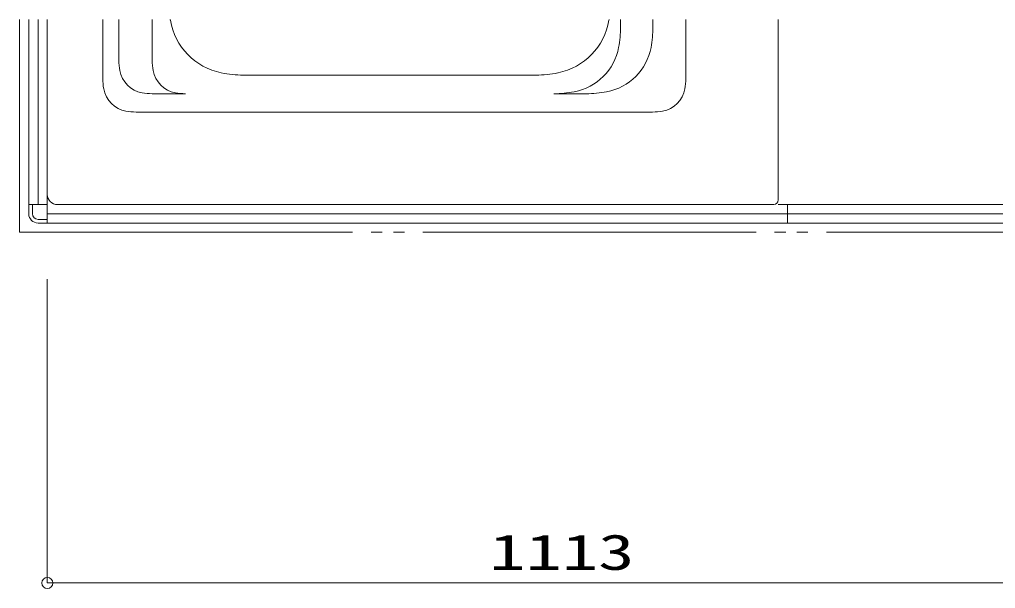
# Model space of a CAD drawing. Units: millimetres on the paper. Extents: x -305 to 305, y -152 to 152.
# Drawn here: x -204.9 to -152.2, y -90.7 to -59.9 of the extents above; entities that cross this region are included whole.
import ezdxf
from ezdxf.enums import TextEntityAlignment as Align

# ---------------------------------------------------------------- set-up
doc = ezdxf.new("R2010")
doc.units = ezdxf.units.MM
doc.linetypes.add('LONG_DOUBLE_CHAIN', pattern=[21.8, 18, -1, 0.6, -0.6, 0.6, -1])
doc.layers.add('0-0_0', color=7, linetype='Continuous', lineweight=9)
doc.layers.add('0-1_VIEW0001', color=7, linetype='Continuous', lineweight=9)
doc.styles.add('ＭＳ ゴシック', font='')
doc.styles.get('ＭＳ ゴシック').set_extended_font_data('MS Gothic')

# ---------------------------------------------------------------- blocks, each defined once
blk = doc.blocks.new('_ORIGIN')
at = {"layer": '0-0_0'}
blk.add_line((0, 0), (-1, 0), dxfattribs=at)
blk.add_circle((0, 0), 0.5, dxfattribs=at)

msp = doc.modelspace()

# ---------------------------------------------------------------- linework, layer by layer
at = {"layer": '0-0_0'}
for p, q in [((-203.434, -73.967), (-203.434, -90.375)), ((-202.834, -90.375), (-148.359, -90.375))]:
    msp.add_line(p, q, dxfattribs=at)
at = {"layer": '0-1_VIEW0001', "linetype": 'LONG_DOUBLE_CHAIN'}
for p, q in [((-204.934, -59.926), (-204.934, -71.426)), ((-204.934, -71.426), (-148.359, -71.426))]:
    msp.add_line(p, q, dxfattribs=at)
at = {"layer": '0-1_VIEW0001'}
for p, q in [((-204.434, -59.926), (-204.434, -69.926)), ((-203.934, -69.926), (-203.934, -59.926)), ((-203.434, -70.926), (-203.434, -59.926)), ((-203.434, -69.377), (-203.434, -59.927)), ((-200.434, -63.129), (-200.434, -59.927)), ((-199.565, -59.927), (-199.565, -62.138)), ((-197.765, -59.927), (-197.765, -62.138)), ((-172.46, -59.927), (-172.46, -60.34)), ((-170.71, -59.927), (-170.71, -60.34)), ((-168.934, -59.927), (-168.934, -63.129)), ((-163.934, -59.927), (-163.934, -69.677)), ((-192.837, -62.927), (-177.032, -62.927)), ((-195.968, -63.935), (-197.767, -63.935)), ((-176.056, -63.935), (-174.306, -63.935)), ((-198.637, -64.927), (-170.732, -64.927)), ((-204.434, -69.926), (-204.034, -69.926)), ((-204.434, -69.926), (-204.434, -70.426)), ((-204.234, -69.926), (-204.234, -70.426)), ((-202.884, -69.927), (-164.184, -69.927)), ((-148.309, -69.926), (-163.934, -69.926)), ((-163.434, -70.926), (-163.434, -69.926)), ((-148.359, -70.426), (-203.434, -70.426)), ((-203.434, -70.926), (-203.434, -70.526)), ((-203.934, -70.726), (-203.434, -70.726)), ((-203.934, -70.926), (-203.434, -70.926)), ((-203.434, -70.926), (-148.359, -70.926)), ((-148.359, -70.926), (-203.434, -70.926))]:
    msp.add_line(p, q, dxfattribs=at)
msp.add_lwpolyline([(-203.434, -69.926), (-204.434, -69.926), (-204.434, -59.926)], dxfattribs=at)
for centre, radius, start, end in [((-189.884, -58.787), 7, 189.3711, 189.6963), ((-193.334, -59.377), 3.5, 189.6963, 258.5217), ((-176.534, -59.377), 3.5, 281.4783, 350.3037), ((-179.984, -58.787), 7, 350.2391, 350.6289), ((-178.46, -60.34), 6, 349.5247, 0), ((-176.71, -60.34), 6, 349.5247, 0), ((-175.51, -60.885), 3, 280.4753, 349.5247), ((-173.76, -60.885), 3, 280.4753, 349.5247), ((-196.565, -62.138), 3, 180, 190.4753), ((-194.765, -62.138), 3, 180, 190.4753), ((-198.04, -62.41), 1.5, 190.4753, 259.5247), ((-196.24, -62.41), 1.5, 190.4753, 259.5247), ((-197.434, -63.129), 3, 180, 190.4753), ((-192.837, -56.927), 6, 258.5217, 270), ((-177.032, -56.927), 6, 270, 281.4783), ((-171.934, -63.129), 3, 349.5247, 0), ((-198.909, -63.402), 1.5, 190.4753, 259.5247), ((-170.459, -63.402), 1.5, 280.4753, 349.5247), ((-197.767, -60.935), 3, 259.5247, 270), ((-195.968, -60.935), 3, 259.5247, 270), ((-176.056, -57.935), 6, 270, 280.4753), ((-174.306, -57.935), 6, 270, 280.4753), ((-198.637, -61.927), 3, 259.5247, 270), ((-170.732, -61.927), 3, 270, 280.4753), ((-202.884, -69.377), 0.55, 180, 270), ((-164.184, -69.677), 0.25, 270, 0), ((-203.934, -70.426), 0.5, 180, 270), ((-203.934, -70.426), 0.3, 180, 270)]:
    msp.add_arc(centre, radius, start, end, dxfattribs=at)

# ---------------------------------------------------------------- block references
at = {"layer": '0-0_0', "xscale": 0.6, "yscale": 0.6, "rotation": 180}
msp.add_blockref('_ORIGIN', (-203.434, -90.375), dxfattribs=at)

# ---------------------------------------------------------------- texts
at = {"layer": '0-0_0', "style": 'ＭＳ ゴシック', "width": 1.5}
msp.add_text('1113', height=1.921, dxfattribs=at).set_placement((-179.548, -90.245), align=Align.BOTTOM_LEFT)

doc.saveas('drawing.dxf')
